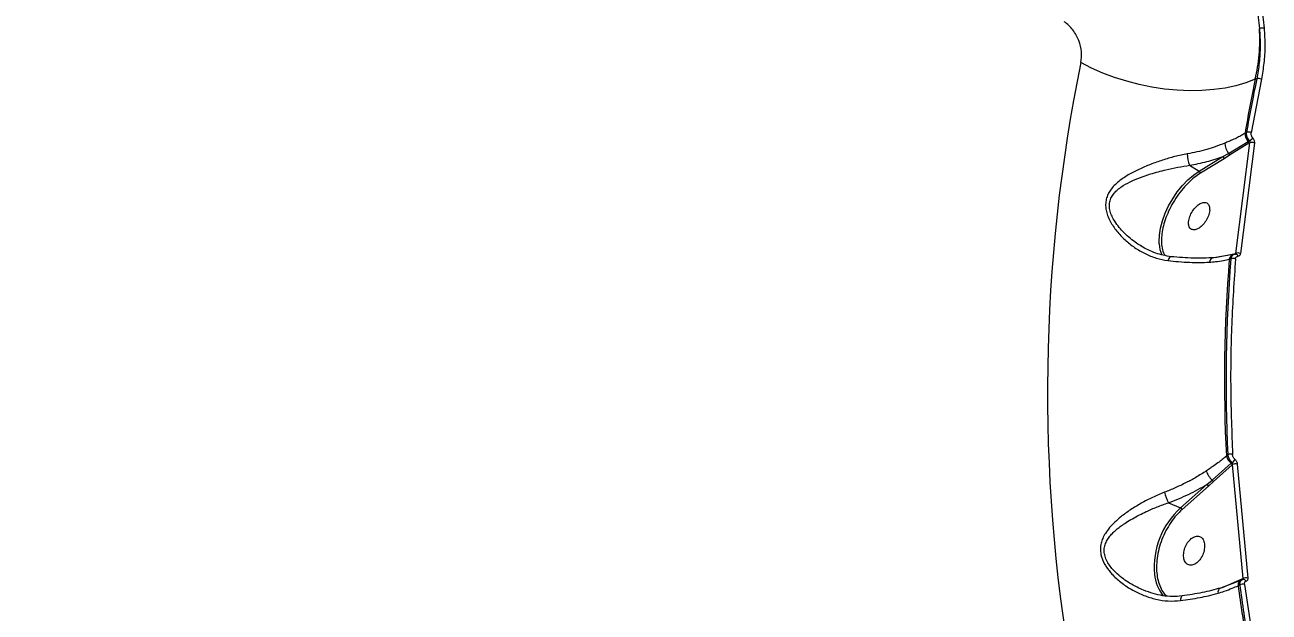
# Model space of a CAD drawing. Header units: millimetres. Extents: x -7083 to 7374, y -8368 to 7509.
# Drawn here: x 1382.3 to 1750.2, y -1570.4 to -1396.9 of the extents above; entities that cross this region are included whole.
import ezdxf

# ---------------------------------------------------------------- set-up
doc = ezdxf.new("R2010")
doc.units = ezdxf.units.MM
for name, color, linetype in [('DIKOM_ОБЪЕКТ', 7, 'Continuous'), ('DIKOM_РАЗМЕР_ЗОНА', 7, 'Continuous'), ('DIKOM_РАЗМЕР_ОБЪЕКТА', 7, 'Continuous')]:
    doc.layers.add(name, color=color, linetype=linetype)
doc.styles.add('style1', font='arial.ttf', dxfattribs={"width": 0.8})
doc.dimstyles.new('1-50', dxfattribs={"dimtxt": 300, "dimasz": 200, "dimexe": 100, "dimexo": 0, "dimgap": 100, "dimtad": 1, "dimtxsty": 'style1', "dimcen": 200, "dimclrd": 7, "dimclre": 7, "dimclrt": 7, "dimadec": 1, "dimazin": 2, "dimtfac": 1, "dimtmove": 0, "dimatfit": 2, "dimfxl": 0, "dimlwd": 25, "dimlwe": 18, "dimarcsym": 0})

# ---------------------------------------------------------------- blocks, each defined once
blk = doc.blocks.new('*D10')
at = {"layer": 'Defpoints', "color": 0, "transparency": 16777216}
for p in [(-5583.43, 647.96), (4593.55, 648.92), (4593.55, -5902.54)]:
    blk.add_point(p, dxfattribs=at)
at = {"layer": 'DIKOM_РАЗМЕР_ОБЪЕКТА', "color": 7, "lineweight": 18, "transparency": 16777216}
for p, q in [((-5583.43, 647.96), (-5583.43, -6002.54)), ((4593.55, 648.92), (4593.55, -6002.54))]:
    blk.add_line(p, q, dxfattribs=at)
at = {"layer": 'DIKOM_РАЗМЕР_ОБЪЕКТА', "color": 7, "lineweight": 25, "transparency": 16777216}
blk.add_line((-5383.43, -5902.54), (4393.55, -5902.54), dxfattribs=at)
at = {"layer": 'DIKOM_РАЗМЕР_ОБЪЕКТА', "color": 7, "transparency": 16777216}
for points in [[(-5383.43, -5869.2), (-5383.43, -5935.87), (-5583.43, -5902.54)], [(4393.55, -5869.2), (4393.55, -5935.87), (4593.55, -5902.54)]]:
    blk.add_solid(points, dxfattribs=at)
at = {"layer": 'DIKOM_РАЗМЕР_ОБЪЕКТА', "color": 7, "transparency": 16777216, "insert": (-226.13, -5649.37), "char_height": 300, "attachment_point": 5, "style": 'style1'}
blk.add_mtext('10150', dxfattribs=at)
blk = doc.blocks.new('*D11')
at = {"layer": 'Defpoints', "color": 0, "transparency": 16777216}
for p in [(-321.71, 5509.06), (-348.71, -4811.52), (5568.58, -4811.52)]:
    blk.add_point(p, dxfattribs=at)
at = {"layer": 'DIKOM_РАЗМЕР_ОБЪЕКТА', "color": 7, "lineweight": 18, "transparency": 16777216}
for p, q in [((-321.71, 5509.06), (5668.58, 5509.06)), ((-348.71, -4811.52), (5668.58, -4811.52))]:
    blk.add_line(p, q, dxfattribs=at)
at = {"layer": 'DIKOM_РАЗМЕР_ОБЪЕКТА', "color": 7, "lineweight": 25, "transparency": 16777216}
blk.add_line((5568.58, 5309.06), (5568.58, -4611.52), dxfattribs=at)
at = {"layer": 'DIKOM_РАЗМЕР_ОБЪЕКТА', "color": 7, "transparency": 16777216}
for points in [[(5535.25, 5309.06), (5601.91, 5309.06), (5568.58, 5509.06)], [(5535.25, -4611.52), (5601.91, -4611.52), (5568.58, -4811.52)]]:
    blk.add_solid(points, dxfattribs=at)
at = {"layer": 'DIKOM_РАЗМЕР_ОБЪЕКТА', "color": 7, "transparency": 16777216, "insert": (5315.31, 775.23), "char_height": 300, "attachment_point": 5, "rotation": 90, "style": 'style1'}
blk.add_mtext('10300', dxfattribs=at)
blk = doc.blocks.new('*D12')
at = {"layer": 'Defpoints', "color": 0, "transparency": 16777216}
for p in [(-621.71, 7509.06), (-373.6, -6811.53), (7273.89, -6811.53)]:
    blk.add_point(p, dxfattribs=at)
at = {"layer": 'DIKOM_РАЗМЕР_ЗОНА', "color": 7, "lineweight": 18, "transparency": 16777216}
for p, q in [((-621.71, 7509.06), (7373.89, 7509.06)), ((-373.6, -6811.53), (7373.89, -6811.53))]:
    blk.add_line(p, q, dxfattribs=at)
at = {"layer": 'DIKOM_РАЗМЕР_ЗОНА', "color": 7, "lineweight": 25, "transparency": 16777216}
blk.add_line((7273.89, 7309.06), (7273.89, -6611.53), dxfattribs=at)
at = {"layer": 'DIKOM_РАЗМЕР_ЗОНА', "color": 7, "transparency": 16777216}
for points in [[(7240.56, 7309.06), (7307.22, 7309.06), (7273.89, 7509.06)], [(7240.56, -6611.53), (7307.22, -6611.53), (7273.89, -6811.53)]]:
    blk.add_solid(points, dxfattribs=at)
at = {"layer": 'DIKOM_РАЗМЕР_ЗОНА', "color": 7, "transparency": 16777216, "insert": (7020.62, 1288.25), "char_height": 300, "attachment_point": 5, "rotation": 90, "style": 'style1'}
blk.add_mtext('14300', dxfattribs=at)
blk = doc.blocks.new('*D13')
at = {"layer": 'Defpoints', "color": 0, "transparency": 16777216}
for p in [(6593.53, 996.24), (-7083.43, 647.96), (6593.53, -8268.31)]:
    blk.add_point(p, dxfattribs=at)
at = {"layer": 'DIKOM_РАЗМЕР_ЗОНА', "color": 7, "lineweight": 18, "transparency": 16777216}
for p, q in [((6593.53, 996.24), (6593.53, -8368.31)), ((-7083.43, 647.96), (-7083.43, -8368.31))]:
    blk.add_line(p, q, dxfattribs=at)
at = {"layer": 'DIKOM_РАЗМЕР_ЗОНА', "color": 7, "lineweight": 25, "transparency": 16777216}
blk.add_line((-6883.43, -8268.31), (6393.53, -8268.31), dxfattribs=at)
at = {"layer": 'DIKOM_РАЗМЕР_ЗОНА', "color": 7, "transparency": 16777216}
for points in [[(-6883.43, -8234.97), (-6883.43, -8301.64), (-7083.43, -8268.31)], [(6393.53, -8234.97), (6393.53, -8301.64), (6593.53, -8268.31)]]:
    blk.add_solid(points, dxfattribs=at)
at = {"layer": 'DIKOM_РАЗМЕР_ЗОНА', "color": 7, "transparency": 16777216, "insert": (322.1, -8015.03), "char_height": 300, "attachment_point": 5, "style": 'style1'}
blk.add_mtext('13650', dxfattribs=at)

msp = doc.modelspace()

# ---------------------------------------------------------------- linework, layer by layer
at = {"layer": 'DIKOM_ОБЪЕКТ', "color": 7, "linetype": 'Continuous', "lineweight": 15}
for p, q in [((1746.585, -1412.786), (1746.139, -1412.957)), ((1747.949, -1412.954), (1744.958, -1428.777)), ((1743.587, -1428.645), (1743.122, -1428.926)), ((1744.061, -1431.377), (1744.42, -1431.158)), ((1736.612, -1435.82), (1738.27, -1434.853)), ((1738.27, -1434.853), (1744.061, -1431.377)), ((1744.251, -1431.855), (1738.569, -1435.419)), ((1740.387, -1464.394), (1744.505, -1431.699)), ((1745.883, -1431.806), (1741.767, -1464.475)), ((1744.505, -1431.699), (1744.251, -1431.855)), ((1726.749, -1438.372), (1729.589, -1440.106)), ((1729.589, -1440.106), (1736.612, -1435.82)), ((1736.959, -1436.436), (1729.936, -1440.721)), ((1738.569, -1435.419), (1736.959, -1436.436)), ((1739.641, -1464.747), (1733.862, -1465.683)), ((1734.415, -1465.623), (1734.824, -1465.541)), ((1734.824, -1465.541), (1740.304, -1464.412)), ((1738.484, -1466.136), (1738.929, -1466.037)), ((1739.923, -1464.684), (1739.642, -1464.746)), ((1740.42, -1464.621), (1739.912, -1464.687)), ((1740.304, -1464.412), (1740.387, -1464.394)), ((1733.401, -1531.359), (1739.068, -1526.424)), ((1738.054, -1523.883), (1737.605, -1524.273)), ((1739.068, -1526.424), (1739.333, -1526.191)), ((1739.444, -1526.766), (1739.36, -1526.839)), ((1742.558, -1560.488), (1739.444, -1526.766)), ((1740.827, -1526.656), (1743.939, -1560.352)), ((1739.36, -1526.839), (1733.822, -1531.847)), ((1724.049, -1539.557), (1731.857, -1532.678)), ((1732.327, -1533.205), (1724.52, -1540.085)), ((1731.857, -1532.678), (1733.401, -1531.359)), ((1733.822, -1531.847), (1732.327, -1533.205)), ((1720.495, -1538.094), (1724.049, -1539.557)), ((1741.801, -1561.034), (1735.87, -1563.278)), ((1736.078, -1563.206), (1736.64, -1562.973)), ((1736.64, -1562.973), (1742.304, -1560.6)), ((1741.1, -1562.606), (1741.564, -1562.404)), ((1742.268, -1560.83), (1741.802, -1561.034)), ((1742.638, -1560.72), (1742.161, -1560.878)), ((1742.304, -1560.6), (1742.558, -1560.488)), ((1742.46, -1560.766), (1742.341, -1560.818)), ((1742.939, -1562.238), (1745.44, -1578.819))]:
    msp.add_line(p, q, dxfattribs=at)
at = {"layer": 'DIKOM_ОБЪЕКТ', "color": 7, "linetype": 'Continuous', "lineweight": 15, "flags": 128}
for points in [[(1746.139, -1412.957), (1743.402, -1414.011), (1740.431, -1414.879), (1737.253, -1415.551), (1733.898, -1416.022), (1730.395, -1416.288), (1726.777, -1416.345), (1723.077, -1416.194), (1719.328, -1415.836), (1715.565, -1415.274), (1711.822, -1414.514), (1708.133, -1413.561), (1704.532, -1412.426), (1701.051, -1411.118), (1697.723, -1409.648), (1694.578, -1408.032)], [(1717.743, -1461.599), (1717.711, -1460.939), (1717.796, -1458.988), (1718.13, -1456.91), (1718.706, -1454.751), (1719.513, -1452.557), (1720.531, -1450.377), (1721.739, -1448.258), (1723.11, -1446.247), (1724.615, -1444.388), (1726.22, -1442.721), (1727.89, -1441.283), (1729.589, -1440.106)], [(1721.258, -1465.382), (1721.128, -1465.386), (1720.956, -1465.467), (1720.785, -1465.628), (1720.62, -1465.866), (1720.467, -1466.172), (1720.332, -1466.535)], [(1724.501, -1565.628), (1724.414, -1565.656), (1724.301, -1565.772), (1724.207, -1565.973), (1724.135, -1566.253), (1724.088, -1566.599), (1724.068, -1567.001)]]:
    msp.add_lwpolyline(points, dxfattribs=at)
at = {"layer": 'DIKOM_ОБЪЕКТ', "color": 7, "linetype": 'Continuous', "lineweight": 15}
for centre, radius, start, end in [((1748.318, -1400.256), 2.433, 78.58174, 111.79423), ((2170.018, -1505.363), 485.301, 168.43035, 189.83692), ((2161.845, -1499.492), 424.215, 168.20608, 170.38607), ((1747.092, -1414.29), 1.587, 57.34616, 108.63862), ((2161.629, -1499.739), 424.456, 168.20236, 170.39627), ((1746.838, -1428.908), 3.716, 180.27953, 221.6473), ((1744.133, -1430.156), 1.607, 59.11765, 109.85872), ((1742.548, -1427.946), 3.718, 300.24278, 320.5137), ((1741.952, -1431.769), 4.803, 180.76531, 219.95613), ((1737.78, -1435.474), 0.791, 3.98078, 51.70114), ((1743.501, -1431.876), 0.75, 1.64233, 41.70488), ((1745.079, -1433.248), 1.652, 60.85289, 110.30033), ((1734.369, -1435.07), 8.305, 179.54358, 203.43098), ((1736.196, -1436.461), 0.764, 1.89071, 56.95954), ((1729.173, -1440.746), 0.764, 1.89071, 56.95954), ((1726.967, -1461.098), 9.238, 183.10916, 203.77784), ((1740.993, -1465.878), 1.603, 61.10381, 112.20455), ((1734.189, -1467.253), 1.605, 102.12231, 170.87694), ((2184.112, -1501.95), 447.064, 175.40517, 182.86211), ((2184.319, -1501.702), 446.816, 175.42181, 182.84547), ((1740.176, -1466.39), 1.711, 95.85116, 171.45709), ((1739.566, -1467.563), 1.653, 63.27588, 112.67566), ((1739.935, -1464.327), 0.379, 299.64333, 347.00613), ((1740.315, -1465.359), 0.732, 7.8525, 94.00178), ((1741.944, -1522.894), 4.553, 197.62911, 230.83291), ((1738.838, -1525.426), 1.731, 69.7352, 116.90968), ((1738.493, -1527.137), 0.917, 18.97329, 51.13782), ((1737.673, -1523.969), 2.773, 306.76695, 332.48464), ((1740.266, -1528.356), 1.791, 71.74583, 117.35057), ((1737.712, -1526.681), 6.362, 198.26907, 227.33734), ((1731.471, -1533.495), 0.904, 18.70551, 64.7516), ((1732.925, -1532.195), 0.962, 21.19953, 60.29134), ((1740.753, -1528.469), 22.429, 196.92981, 205.41412), ((1740.23, -1557.216), 23.951, 132.49915, 184.63371), ((1723.663, -1540.375), 0.904, 18.70551, 64.7516), ((1727.663, -1558.333), 11.335, 184.1383, 219.56675), ((1736.599, -1564.565), 1.481, 119.82946, 189.515), ((1742.599, -1562.358), 1.519, 109.09375, 189.39942), ((2216.224, -1499.529), 479.292, 187.56232, 189.58551), ((1742.45, -1563.958), 1.788, 74.11441, 119.67272), ((2216.426, -1499.282), 479.039, 187.57175, 189.58206), ((1741.94, -1560.621), 0.365, 318.92177, 3.32493), ((1742.69, -1561.516), 0.784, 17.92106, 107.04612), ((1743.405, -1561.998), 1.731, 72.01776, 119.27722)]:
    msp.add_arc(centre, radius, start, end, dxfattribs=at)
for points, knots in [([(1721.836, -1350.196), (1723.702, -1351.539), (1727.417, -1354.212), (1732.426, -1359.205), (1736.902, -1364.78), (1740.741, -1370.897), (1743.908, -1377.42), (1746.326, -1384.182), (1748.049, -1391.075), (1748.549, -1395.603), (1748.8, -1397.872)], [0, 0, 0, 0, 0.1259317, 0.2506947, 0.3753584, 0.5006655, 0.6250675, 0.7504796, 0.8749985, 1, 1, 1, 1]), ([(1721.053, -1351.292), (1722.88, -1352.608), (1726.518, -1355.227), (1731.421, -1360.121), (1735.801, -1365.585), (1739.553, -1371.58), (1742.646, -1377.971), (1745.006, -1384.594), (1746.685, -1391.344), (1747.171, -1395.777), (1747.415, -1397.997)], [0, 0, 0, 0, 0.1259405, 0.2507035, 0.3753698, 0.5006757, 0.6250759, 0.7504864, 0.8750021, 1, 1, 1, 1]), ([(1694.578, -1408.032), (1694.698, -1406.997), (1694.94, -1404.929), (1694.243, -1402.055), (1693.251, -1399.884), (1692.267, -1398.368), (1691.08, -1397.004), (1690.155, -1396.317), (1689.69, -1395.971)], [0, 0, 0, 0, 0.2497208, 0.4992587, 0.6240123, 0.7494559, 0.8739764, 1, 1, 1, 1]), ([(1746.139, -1412.957), (1746.395, -1411.777), (1746.905, -1409.428), (1747.336, -1405.72), (1747.544, -1401.917), (1747.458, -1399.307), (1747.415, -1397.997)], [0, 0, 0, 0, 0.2511961, 0.5004353, 0.7494612, 1, 1, 1, 1]), ([(1747.415, -1397.997), (1747.505, -1399.721), (1747.685, -1403.158), (1747.403, -1408.13), (1746.858, -1411.231), (1746.585, -1412.786)], [0, 0, 0, 0, 0.3340172, 0.6659829, 1, 1, 1, 1]), ([(1748.8, -1397.872), (1748.892, -1399.626), (1749.075, -1403.135), (1748.786, -1408.206), (1748.228, -1411.371), (1747.949, -1412.954)], [0, 0, 0, 0, 0.3332525, 0.6667689, 1, 1, 1, 1]), ([(1743.122, -1428.926), (1742.796, -1429.12), (1742.087, -1429.543), (1740.852, -1430.194), (1739.597, -1430.791), (1738.328, -1431.344), (1737.565, -1431.661), (1737.149, -1431.833)], [0, 0, 0, 0, 0.1767863, 0.3846307, 0.6416753, 0.8051907, 1, 1, 1, 1]), ([(1744.42, -1431.158), (1744.279, -1430.967), (1743.997, -1430.586), (1743.716, -1429.921), (1743.556, -1429.25), (1743.577, -1428.846), (1743.587, -1428.645)], [0, 0, 0, 0, 0.2512753, 0.5014618, 0.7510631, 1, 1, 1, 1]), ([(1744.42, -1431.158), (1744.445, -1431.197), (1744.495, -1431.276), (1744.531, -1431.417), (1744.538, -1431.562), (1744.517, -1431.653), (1744.505, -1431.699)], [0, 0, 0, 0, 0.2438564, 0.4914421, 0.7434148, 1, 1, 1, 1]), ([(1745.417, -1430.31), (1745.334, -1430.195), (1745.167, -1429.965), (1745.007, -1429.56), (1744.923, -1429.149), (1744.946, -1428.901), (1744.958, -1428.777)], [0, 0, 0, 0, 0.2507096, 0.500662, 0.7504614, 1, 1, 1, 1]), ([(1745.417, -1430.31), (1745.499, -1430.422), (1745.661, -1430.646), (1745.82, -1431.039), (1745.907, -1431.439), (1745.891, -1431.683), (1745.883, -1431.806)], [0, 0, 0, 0, 0.2504933, 0.5005423, 0.7504401, 1, 1, 1, 1]), ([(1737.149, -1431.833), (1736.213, -1432.199), (1734.49, -1432.871), (1731.712, -1433.73), (1728.964, -1434.446), (1727.005, -1434.823), (1726.064, -1435.004)], [0, 0, 0, 0, 0.2715045, 0.4993527, 0.7596927, 1, 1, 1, 1]), ([(1726.064, -1435.004), (1724.836, -1435.252), (1722.38, -1435.75), (1718.696, -1436.834), (1715.124, -1438.094), (1712.282, -1439.305), (1710.128, -1440.371), (1708.569, -1441.236), (1707.11, -1442.157), (1705.232, -1443.543), (1703.639, -1445.121), (1702.554, -1446.956), (1702.044, -1448.393), (1701.848, -1449.961), (1702.003, -1451.606), (1702.471, -1453.263), (1703.426, -1455.39), (1705.116, -1457.883), (1707.601, -1460.495), (1710.433, -1462.738), (1713.528, -1464.546), (1716.838, -1465.92), (1719.165, -1466.33), (1720.332, -1466.535)], [0, 0, 0, 0, 0.0625464, 0.1251657, 0.187296, 0.249804, 0.2813355, 0.3121057, 0.3441762, 0.3746048, 0.4413068, 0.4713156, 0.4998737, 0.5309514, 0.5626947, 0.5929363, 0.6253971, 0.6880146, 0.7506769, 0.8129596, 0.8755926, 0.9376397, 1, 1, 1, 1]), ([(1712.581, -1462.341), (1712.072, -1462.033), (1710.906, -1461.329), (1709.17, -1460), (1707.439, -1458.453), (1705.877, -1456.754), (1704.66, -1455.098), (1703.76, -1453.463), (1703.189, -1451.911), (1702.957, -1450.331), (1703.15, -1448.81), (1703.651, -1447.68), (1704.208, -1446.864), (1704.833, -1446.131), (1705.775, -1445.281), (1707.47, -1444.103), (1709.888, -1442.865), (1712.656, -1441.774), (1715.224, -1440.921), (1717.465, -1440.266), (1720.141, -1439.581), (1723.236, -1438.898), (1725.578, -1438.547), (1726.749, -1438.372)], [0, 0, 0, 0, 0.0391276, 0.0895457, 0.1431891, 0.1916003, 0.2415288, 0.279631, 0.3175288, 0.3556158, 0.3936609, 0.4316238, 0.4501884, 0.4698168, 0.5053028, 0.5456988, 0.6213527, 0.6969517, 0.7474022, 0.7999652, 0.8482049, 0.9241473, 1, 1, 1, 1]), ([(1726.749, -1438.372), (1728.468, -1438.042), (1731.896, -1437.383), (1735.043, -1436.34), (1736.612, -1435.82)], [0, 0, 0, 0, 0.5013551, 1, 1, 1, 1]), ([(1729.936, -1440.721), (1729.318, -1441.132), (1728.052, -1441.973), (1726.157, -1443.693), (1724.31, -1445.749), (1722.604, -1448.098), (1721.129, -1450.621), (1719.952, -1453.194), (1719.105, -1455.693), (1718.583, -1458.057), (1718.363, -1460.296), (1718.484, -1462.373), (1718.822, -1463.972), (1719.249, -1464.706), (1719.39, -1464.95)], [0, 0, 0, 0, 0.0824589, 0.1688538, 0.2580875, 0.3488113, 0.4395352, 0.5287688, 0.6151637, 0.6976226, 0.7800815, 0.8664764, 0.9557101, 1, 1, 1, 1]), ([(1721.254, -1465.382), (1719.724, -1465.115), (1716.637, -1464.577), (1713.805, -1463.025), (1712.376, -1462.243)], [0, 0, 0, 0, 0.4956982, 1, 1, 1, 1]), ([(1720.332, -1466.535), (1721.392, -1466.649), (1723.584, -1466.885), (1726.666, -1467.058), (1729.726, -1467.119), (1731.606, -1467.04), (1732.604, -1466.999)], [0, 0, 0, 0, 0.242581, 0.5016301, 0.7354752, 1, 1, 1, 1]), ([(1733.877, -1465.682), (1731.919, -1465.775), (1727.993, -1465.961), (1723.505, -1465.575), (1721.254, -1465.382)], [0, 0, 0, 0, 0.4984648, 1, 1, 1, 1]), ([(1732.604, -1466.999), (1733.216, -1466.949), (1734.654, -1466.831), (1736.635, -1466.502), (1737.918, -1466.248), (1738.484, -1466.136)], [0, 0, 0, 0, 0.2924979, 0.6878074, 1, 1, 1, 1]), ([(1738.929, -1466.037), (1738.973, -1465.841), (1739.061, -1465.447), (1739.365, -1465.003), (1739.767, -1464.697), (1740.098, -1464.652), (1740.264, -1464.629)], [0, 0, 0, 0, 0.249214, 0.4986048, 0.7489638, 1, 1, 1, 1]), ([(1740.387, -1464.394), (1740.393, -1464.428), (1740.406, -1464.494), (1740.387, -1464.569), (1740.343, -1464.62), (1740.29, -1464.626), (1740.264, -1464.629)], [0, 0, 0, 0, 0.2647219, 0.5211879, 0.7660517, 1, 1, 1, 1]), ([(1740.31, -1466.086), (1740.328, -1465.97), (1740.364, -1465.738), (1740.525, -1465.476), (1740.75, -1465.297), (1740.943, -1465.272), (1741.04, -1465.259)], [0, 0, 0, 0, 0.2507203, 0.5007149, 0.7505403, 1, 1, 1, 1]), ([(1741.767, -1464.475), (1741.747, -1464.585), (1741.705, -1464.806), (1741.543, -1465.054), (1741.322, -1465.223), (1741.134, -1465.247), (1741.04, -1465.259)], [0, 0, 0, 0, 0.2504764, 0.5005809, 0.7505156, 1, 1, 1, 1]), ([(1737.605, -1524.273), (1737.284, -1524.551), (1736.585, -1525.157), (1735.354, -1526.124), (1734.103, -1527.033), (1732.837, -1527.9), (1732.084, -1528.401), (1731.672, -1528.676)], [0, 0, 0, 0, 0.1771021, 0.3848347, 0.6442005, 0.8052414, 1, 1, 1, 1]), ([(1739.333, -1526.191), (1739.17, -1526.027), (1738.843, -1525.701), (1738.454, -1525.101), (1738.168, -1524.476), (1738.092, -1524.08), (1738.054, -1523.883)], [0, 0, 0, 0, 0.2520092, 0.5025833, 0.7518916, 1, 1, 1, 1]), ([(1739.333, -1526.191), (1739.359, -1526.229), (1739.411, -1526.306), (1739.452, -1526.452), (1739.466, -1526.61), (1739.451, -1526.713), (1739.444, -1526.766)], [0, 0, 0, 0, 0.2342408, 0.4797597, 0.7357557, 1, 1, 1, 1]), ([(1740.133, -1525.25), (1740.038, -1525.149), (1739.847, -1524.948), (1739.631, -1524.573), (1739.48, -1524.18), (1739.451, -1523.928), (1739.437, -1523.803)], [0, 0, 0, 0, 0.25043, 0.5004767, 0.7503939, 1, 1, 1, 1]), ([(1740.133, -1525.25), (1740.225, -1525.348), (1740.41, -1525.543), (1740.623, -1525.905), (1740.775, -1526.287), (1740.81, -1526.533), (1740.827, -1526.656)], [0, 0, 0, 0, 0.250145, 0.5002944, 0.7503473, 1, 1, 1, 1]), ([(1731.672, -1528.676), (1730.661, -1529.321), (1728.757, -1530.536), (1725.667, -1532.203), (1722.563, -1533.696), (1720.361, -1534.575), (1719.296, -1535)], [0, 0, 0, 0, 0.2654265, 0.500016, 0.7581797, 1, 1, 1, 1]), ([(1720.495, -1538.094), (1722.488, -1537.305), (1726.467, -1535.731), (1730.062, -1533.694), (1731.857, -1532.678)], [0, 0, 0, 0, 0.5008852, 1, 1, 1, 1]), ([(1719.296, -1535), (1718.118, -1535.483), (1715.758, -1536.45), (1712.395, -1538.213), (1709.238, -1540.137), (1706.663, -1542.007), (1704.622, -1543.773), (1703.073, -1545.384), (1701.867, -1546.991), (1701.029, -1548.551), (1700.514, -1550.074), (1700.311, -1551.666), (1700.504, -1553.807), (1701.285, -1555.751), (1702.329, -1557.393), (1703.113, -1558.424), (1704.517, -1559.999), (1706.732, -1561.936), (1709.857, -1563.955), (1713.227, -1565.546), (1716.76, -1566.64), (1720.413, -1567.239), (1722.848, -1567.08), (1724.068, -1567.001)], [0, 0, 0, 0, 0.0624741, 0.125065, 0.1873409, 0.2498758, 0.2919389, 0.3339672, 0.3747903, 0.4072249, 0.4374468, 0.4691553, 0.5002048, 0.5586356, 0.5797997, 0.6020607, 0.6255581, 0.6879946, 0.7506604, 0.8130007, 0.8756723, 0.9376942, 1, 1, 1, 1]), ([(1713.137, -1563.917), (1712.491, -1563.641), (1711.071, -1563.032), (1709.068, -1561.907), (1707.104, -1560.593), (1705.438, -1559.238), (1704.067, -1557.866), (1702.977, -1556.508), (1702.122, -1555.072), (1701.564, -1553.517), (1701.421, -1551.951), (1701.701, -1550.472), (1702.316, -1549.13), (1703.152, -1547.944), (1704.173, -1546.834), (1705.288, -1545.836), (1706.564, -1544.855), (1708.041, -1543.845), (1709.838, -1542.758), (1711.825, -1541.688), (1714.246, -1540.512), (1717.103, -1539.271), (1719.365, -1538.486), (1720.495, -1538.094)], [0, 0, 0, 0, 0.0472042, 0.103815, 0.1540437, 0.2060783, 0.2484814, 0.2857191, 0.3256131, 0.3652702, 0.4051583, 0.4448446, 0.4846453, 0.5242884, 0.5612976, 0.603692, 0.6398016, 0.6828352, 0.7357914, 0.7909923, 0.8412977, 0.9207107, 1, 1, 1, 1]), ([(1724.52, -1540.085), (1723.946, -1540.631), (1722.77, -1541.751), (1721.156, -1543.865), (1719.7, -1546.286), (1718.498, -1548.95), (1717.613, -1551.722), (1717.081, -1554.465), (1716.902, -1557.054), (1717.049, -1559.433), (1717.501, -1561.617), (1718.293, -1563.558), (1719.129, -1564.935), (1719.784, -1565.484), (1719.965, -1565.634)], [0, 0, 0, 0, 0.0833322, 0.1706421, 0.2608208, 0.3525055, 0.4441902, 0.5343689, 0.6216788, 0.705011, 0.7883432, 0.8756531, 0.9658318, 1, 1, 1, 1]), ([(1735.886, -1563.274), (1734.105, -1563.756), (1730.529, -1564.723), (1726.517, -1565.326), (1724.503, -1565.628)], [0, 0, 0, 0, 0.4980404, 1, 1, 1, 1]), ([(1735.139, -1564.81), (1735.763, -1564.618), (1737.22, -1564.17), (1739.216, -1563.396), (1740.522, -1562.849), (1741.1, -1562.606)], [0, 0, 0, 0, 0.2948345, 0.6880957, 1, 1, 1, 1]), ([(1741.564, -1562.404), (1741.56, -1562.197), (1741.552, -1561.785), (1741.73, -1561.286), (1742.028, -1560.913), (1742.316, -1560.815), (1742.46, -1560.766)], [0, 0, 0, 0, 0.2501853, 0.4999203, 0.7499354, 1, 1, 1, 1]), ([(1742.558, -1560.488), (1742.568, -1560.523), (1742.588, -1560.593), (1742.576, -1560.678), (1742.537, -1560.741), (1742.486, -1560.757), (1742.46, -1560.766)], [0, 0, 0, 0, 0.2572967, 0.5097976, 0.7567793, 1, 1, 1, 1]), ([(1742.939, -1562.238), (1742.932, -1562.116), (1742.916, -1561.873), (1743.011, -1561.58), (1743.181, -1561.361), (1743.351, -1561.303), (1743.437, -1561.275)], [0, 0, 0, 0, 0.2507927, 0.500723, 0.7505005, 1, 1, 1, 1]), ([(1743.939, -1560.352), (1743.944, -1560.469), (1743.952, -1560.702), (1743.854, -1560.982), (1743.686, -1561.191), (1743.52, -1561.247), (1743.437, -1561.275)], [0, 0, 0, 0, 0.2505986, 0.5006239, 0.7504884, 1, 1, 1, 1]), ([(1724.503, -1565.628), (1723.563, -1565.709), (1721.68, -1565.872), (1718.802, -1565.585), (1715.927, -1564.976), (1714.066, -1564.278), (1713.132, -1563.928)], [0, 0, 0, 0, 0.2466069, 0.4941228, 0.7461621, 1, 1, 1, 1]), ([(1724.068, -1567.001), (1725.01, -1566.875), (1726.972, -1566.613), (1729.719, -1566.116), (1732.491, -1565.524), (1734.206, -1565.061), (1735.139, -1564.81)], [0, 0, 0, 0, 0.2408505, 0.501848, 0.7291689, 1, 1, 1, 1])]:
    msp.add_open_spline(points, degree=3, knots=knots, dxfattribs=at)
for points in [[(1726.44, -1455.053), (1726.53, -1454.545), (1726.709, -1453.529), (1727.539, -1451.918), (1728.642, -1450.55), (1729.893, -1449.611), (1731.092, -1449.248), (1732.049, -1449.522), (1732.661, -1450.368), (1732.669, -1451.285), (1732.673, -1451.743)], [(1732.673, -1451.743), (1732.583, -1452.251), (1732.404, -1453.267), (1731.574, -1454.879), (1730.472, -1456.247), (1729.221, -1457.186), (1728.021, -1457.548), (1727.064, -1457.274), (1726.452, -1456.428), (1726.444, -1455.511), (1726.44, -1455.053)], [(1740.31, -1466.086), (1739.881, -1472.45), (1739.023, -1485.178), (1738.732, -1504.435), (1739.202, -1517.347), (1739.437, -1523.803)], [(1724.946, -1553.885), (1724.965, -1553.341), (1725.003, -1552.253), (1725.653, -1550.55), (1726.637, -1549.121), (1727.845, -1548.16), (1729.087, -1547.819), (1730.164, -1548.155), (1730.955, -1549.092), (1731.104, -1550.081), (1731.179, -1550.575)], [(1731.179, -1550.575), (1731.159, -1551.119), (1731.121, -1552.207), (1730.471, -1553.91), (1729.488, -1555.339), (1728.279, -1556.3), (1727.038, -1556.641), (1725.96, -1556.305), (1725.169, -1555.368), (1725.02, -1554.379), (1724.946, -1553.885)]]:
    msp.add_open_spline(points, degree=3, dxfattribs=at)

# ---------------------------------------------------------------- dimensions: what is measured, and where the dimension line sits
at = {"layer": 'DIKOM_РАЗМЕР_ЗОНА'}
dim = msp.add_linear_dim(base=(7273.891, -6811.526), p1=(-621.712, 7509.064), p2=(-373.605, -6811.526), angle=90, text='14300', dimstyle='1-50', dxfattribs=at)
dim.commit()
dim.dimension.update_dxf_attribs({"geometry": '*D12', "text_midpoint": (7273.891, 1288.251), "dimtype": 160})
dim = msp.add_linear_dim(base=(6593.528, -8268.308), p1=(-7083.425, 647.956), p2=(6593.528, 996.237), text='13650', dimstyle='1-50', dxfattribs=at)
dim.commit()
dim.dimension.update_dxf_attribs({"geometry": '*D13', "text_midpoint": (322.101, -8268.308), "dimtype": 160})
at = {"layer": 'DIKOM_РАЗМЕР_ОБЪЕКТА'}
dim = msp.add_linear_dim(base=(5568.58, -4811.525), p1=(-321.712, 5509.064), p2=(-348.712, -4811.525), angle=90, text='10300', dimstyle='1-50', dxfattribs=at)
dim.commit()
dim.dimension.update_dxf_attribs({"geometry": '*D11', "text_midpoint": (5568.58, 775.227), "dimtype": 160})
dim = msp.add_linear_dim(base=(4593.55, -5902.538), p1=(-5583.425, 647.956), p2=(4593.55, 648.921), text='10150', dimstyle='1-50', dxfattribs=at)
dim.commit()
dim.dimension.update_dxf_attribs({"geometry": '*D10', "text_midpoint": (-226.127, -5902.538), "dimtype": 160})

doc.saveas('drawing.dxf')
